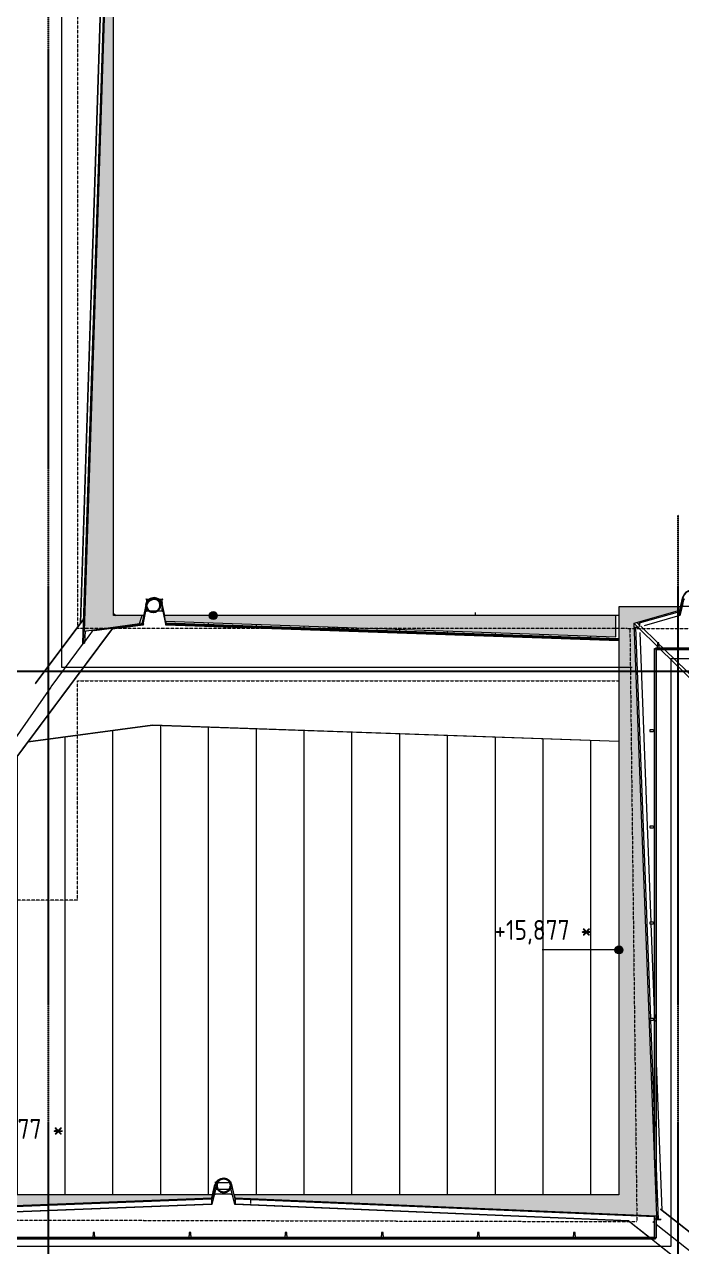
# Model space of a CAD drawing. Header units: millimetres. Extents: x -99936 to 523262, y -63190 to 327013.
# Drawn here: x 449164 to 457412, y 13024 to 28352 of the extents above; entities that cross this region are included whole.
import ezdxf

# ---------------------------------------------------------------- set-up
doc = ezdxf.new("R2010")
doc.units = ezdxf.units.MM
doc.linetypes.add('ADSK_Линия сетки', pattern=[25, 20, -2.5, 0, -2.5])
doc.linetypes.add('ADSK_Штриховая_ш3 п1_5', pattern=[4.5, 3, -1.5])
for name, color, linetype, lineweight in [('0_АР', 8, 'Continuous', 20), ('Антураж', 7, 'Continuous', 18), ('Ограждение', 251, 'Continuous', 18)]:
    doc.layers.add(name, color=color, linetype=linetype, lineweight=lineweight)
doc.layers.add('Обобщенные модели', color=5, linetype='Continuous', lineweight=18, true_color=0x0000ff)
doc.styles.add('GOST Common_1', font='GOST Common_0.ttf', dxfattribs={"width": 0.9, "height": 200})

# ---------------------------------------------------------------- blocks, each defined once
blk = doc.blocks.new('Водосток - Тип 1 _карниз больше 490мм_-5185615-План кровли АР копия 1')
at = {"layer": 'Обобщенные модели'}
for p, q in [((19, 285), (33, 285)), ((63, 285), (125, 285)), ((125, 285), (192, 285)), ((221, 285), (231, 285)), ((125, 135), (19, 135)), ((231, 135), (125, 135))]:
    blk.add_line(p, q, dxfattribs=at)
for points, knots in [([(31, 278), (30, 279), (29, 282), (25, 284), (21, 285), (19, 285)], [-0.143133, -0.143133, -0.143133, -0.143133, -0.1176471, -0.0588235, 0, 0, 0, 0]), ([(231, 285), (229, 285), (226, 284), (223, 283), (222, 282)], [-1, -1, -1, -1, -0.94117647, -0.90191459, -0.90191459, -0.90191459, -0.90191459]), ([(223, 205), (223, 205), (222, 202), (222, 199), (222, 197)], [-0.48122835, -0.48122835, -0.48122835, -0.48122835, -0.47058824, -0.44620916, -0.44620916, -0.44620916, -0.44620916])]:
    blk.add_open_spline(points, degree=3, knots=knots, dxfattribs=at)
for points in [[(19, 135), (21, 135), (25, 136), (28, 138), (29, 140)], [(221, 140), (222, 138), (225, 136), (229, 135), (231, 135)]]:
    blk.add_open_spline(points, degree=3, dxfattribs=at)
blk = doc.blocks.new('Ограждение - 20 доп поручень 300-1864261-План кровли АР копия 1')
at = {"layer": 'Ограждение'}
for p, q in [((-60, 10), (-40, 10)), ((-60, 10), (-60, -10)), ((0, 10), (-40, 10)), ((0, -10), (0, 10)), ((-40, -10), (-60, -10)), ((-40, -10), (0, -10))]:
    blk.add_line(p, q, dxfattribs=at)
blk = doc.blocks.new('Ограждение - 20 доп поручень 300-V30-План кровли АР копия 1')
at = {"layer": 'Ограждение'}
for p, q in [((-60, 10), (-40, 10)), ((-60, 10), (-60, -10)), ((-40, -10), (-60, -10)), ((-40, -10), (-38, -10))]:
    blk.add_line(p, q, dxfattribs=at)
blk = doc.blocks.new('Ограждение - Ограждение-2940136-План кровли АР копия 1')
for name, p, rotation in [('Ограждение - 20 доп поручень 300-1864261-План кровли АР копия 1', (38200, 20598), 89.99999999999946), ('Ограждение - 20 доп поручень 300-1864261-План кровли АР копия 1', (38095, 19497), 180), ('Ограждение - 20 доп поручень 300-1864261-План кровли АР копия 1', (38095, 18291), 180), ('Ограждение - 20 доп поручень 300-1864261-План кровли АР копия 1', (38095, 17085), 180), ('Ограждение - 20 доп поручень 300-1864261-План кровли АР копия 1', (38095, 15878), 180), ('Ограждение - 20 доп поручень 300-V30-План кровли АР копия 1', (38095, 14672), 180), ('Ограждение - 20 доп поручень 300-1864261-План кровли АР копия 1', (31117, 13206), 89.99999999999946), ('Ограждение - 20 доп поручень 300-1864261-План кровли АР копия 1', (32324, 13206), 89.99999999999946), ('Ограждение - 20 доп поручень 300-1864261-План кровли АР копия 1', (33530, 13206), 89.99999999999946), ('Ограждение - 20 доп поручень 300-1864261-План кровли АР копия 1', (34736, 13206), 89.99999999999946), ('Ограждение - 20 доп поручень 300-1864261-План кровли АР копия 1', (35943, 13206), 89.99999999999946), ('Ограждение - 20 доп поручень 300-1864261-План кровли АР копия 1', (37149, 13206), 89.99999999999946)]:
    blk.add_blockref(name, p, dxfattribs=dict(rotation=rotation))
blk = doc.blocks.new('Тип верхнего поручня - Верхний поручень_Внутренний_-2940138-План кровли АР копия 1')
at = {"layer": 'Ограждение'}
for p, q in [((38155, 20528), (38172, 20528)), ((38155, 14117), (38155, 20528)), ((38172, 20518), (38172, 20538)), ((38172, 20538), (45348, 20538)), ((45348, 20518), (38172, 20518)), ((38175, 20518), (38175, 13594)), ((38155, 13372), (38155, 13415)), ((38155, 13136), (38155, 13372)), ((38175, 13372), (38155, 13372)), ((38175, 13414), (38175, 13372)), ((38175, 13372), (38175, 13136)), ((10611, 13146), (38155, 13146)), ((38165, 13126), (10611, 13126)), ((38175, 13136), (38155, 13136)), ((38165, 13136), (38165, 13126))]:
    blk.add_line(p, q, dxfattribs=at)
blk = doc.blocks.new('Тип верхнего поручня - Верхний поручень_Внутренний_-V31-План кровли АР копия 1')
at = {"layer": 'Ограждение'}
for p, q in [((38155, 20528), (38172, 20528)), ((38155, 14117), (38155, 20528)), ((38172, 20538), (38172, 20518)), ((38172, 20538), (45348, 20538)), ((38172, 20518), (45348, 20518)), ((38175, 13594), (38175, 20518)), ((38155, 13372), (38155, 13415)), ((38155, 13136), (38155, 13372)), ((38175, 13372), (38175, 13414)), ((38175, 13136), (38175, 13372)), ((10611, 13146), (38155, 13146)), ((10611, 13126), (38165, 13126)), ((38155, 13136), (38175, 13136)), ((38165, 13136), (38165, 13126))]:
    blk.add_line(p, q, dxfattribs=at)
blk = doc.blocks.new('Ограждение - Ограждение-2965931-План кровли АР копия 1')
at = {"layer": 'Ограждение'}
for p, q in [((37931, 20857), (37966, 20822)), ((37943, 20797), (37898, 20841)), ((38190, 20556), (37960, 20781)), ((37980, 20809), (38196, 20598)), ((38210, 20584), (38257, 20538)), ((45669, 13266), (38229, 20518)), ((38278, 20518), (45693, 13290)), ((45753, 13352), (45693, 13290)), ((45669, 13266), (45617, 13212)), ((45681, 13278), (45669, 13266)), ((45693, 13290), (45681, 13278))]:
    blk.add_line(p, q, dxfattribs=at)
blk = doc.blocks.new('Ограждение - Ограждение-2968730-План кровли АР копия 1')
at = {"layer": 'Ограждение'}
for p, q in [((38230, 13497), (45518, 7742)), ((45518, 7741), (38230, 13496)), ((37824, 13355), (38088, 13146)), ((37825, 13355), (38091, 13146)), ((38133, 13342), (38155, 13324)), ((38175, 13308), (45193, 7767)), ((38114, 13126), (44900, 7767)), ((38116, 13126), (44902, 7767)), ((45518, 7741), (45459, 7666)), ((45518, 7742), (45518, 7741)), ((45151, 7570), (45294, 7457)), ((45152, 7567), (45293, 7456)), ((45381, 7568), (45294, 7457)), ((45294, 7457), (45293, 7456))]:
    blk.add_line(p, q, dxfattribs=at)
blk = doc.blocks.new('Ограждение - Ограждение-2969153-План кровли АР копия 1')
at = {"layer": 'Ограждение'}
for p, q in [((30990, 20901), (30382, 20085)), ((30390, 20098), (30990, 20903)), ((31365, 20966), (31398, 20941)), ((29183, 17874), (31351, 20781)), ((29184, 17873), (31353, 20781)), ((31002, 20614), (31112, 20762)), ((30582, 20050), (30988, 20596)), ((29789, 18987), (30060, 19351)), ((29087, 17947), (29183, 17873)), ((29183, 17874), (29088, 17947)), ((24776, 13678), (28705, 17892)), ((28707, 17892), (24778, 13678)), ((25252, 13922), (28955, 17892)), ((25272, 13678), (29183, 17873)), ((25273, 13678), (29184, 17872)), ((29172, 17882), (29184, 17873)), ((29184, 17873), (29183, 17874)), ((29183, 17873), (29184, 17872))]:
    blk.add_line(p, q, dxfattribs=at)
blk = doc.blocks.new('Водосток - Тип 1 _карниз больше 490мм_-5192914-План кровли АР копия 1')
at = {"layer": 'Обобщенные модели'}
for p, q in [((19, 335), (63, 335)), ((185, 335), (231, 335)), ((125, 185), (19, 185)), ((231, 185), (125, 185))]:
    blk.add_line(p, q, dxfattribs=at)
for points, knots in [([(29, 290), (29, 290), (30, 292), (30, 294), (30, 297), (31, 300), (31, 303), (31, 306), (32, 309), (32, 311), (32, 314), (32, 316), (32, 318), (32, 321), (32, 323), (32, 325), (31, 328), (29, 331), (25, 334), (21, 335), (19, 335)], [-0.3700855, -0.3700855, -0.3700855, -0.3700855, -0.3676471, -0.3529412, -0.3382353, -0.3235294, -0.3088235, -0.2941176, -0.2794118, -0.2647059, -0.25, -0.2352941, -0.2205882, -0.2058824, -0.1911765, -0.1764706, -0.1470588, -0.1176471, -0.0588235, 0, 0, 0, 0]), ([(231, 335), (229, 335), (225, 334), (221, 331), (219, 328), (218, 325), (218, 323), (218, 321), (218, 318), (218, 316), (218, 314), (218, 311), (218, 309), (219, 306), (219, 303), (219, 300), (220, 297), (220, 294), (221, 291), (221, 288), (221, 285), (221, 284), (221, 283)], [-1, -1, -1, -1, -0.9411765, -0.8823529, -0.8529412, -0.8235294, -0.8088235, -0.7941176, -0.7794118, -0.7647059, -0.75, -0.7352941, -0.7205882, -0.7058824, -0.6911765, -0.6764706, -0.6617647, -0.6470588, -0.6323529, -0.6176471, -0.6029412, -0.5988071, -0.5988071, -0.5988071, -0.5988071]), ([(19, 185), (21, 185), (25, 186), (29, 189), (31, 192), (32, 195), (32, 197), (32, 199), (32, 202), (32, 204), (32, 206), (32, 209), (32, 211), (31, 214), (31, 217), (31, 220), (30, 223), (30, 226), (29, 229), (29, 232), (29, 236), (28, 240), (28, 244), (28, 247), (28, 248)], [-1, -1, -1, -1, -0.9411765, -0.8823529, -0.8529412, -0.8235294, -0.8088235, -0.7941176, -0.7794118, -0.7647059, -0.75, -0.7352941, -0.7205882, -0.7058824, -0.6911765, -0.6764706, -0.6617647, -0.6470588, -0.6323529, -0.6176471, -0.6029412, -0.5882353, -0.5588235, -0.5503925, -0.5503925, -0.5503925, -0.5503925]), ([(222, 239), (222, 238), (221, 236), (221, 232), (221, 229), (220, 226), (220, 223), (219, 220), (219, 217), (219, 214), (218, 211), (218, 209), (218, 206), (218, 204), (218, 202), (218, 199), (218, 197), (218, 195), (219, 192), (221, 189), (225, 186), (229, 185), (231, 185)], [-0.4110036, -0.4110036, -0.4110036, -0.4110036, -0.3970588, -0.3823529, -0.3676471, -0.3529412, -0.3382353, -0.3235294, -0.3088235, -0.2941176, -0.2794118, -0.2647059, -0.25, -0.2352941, -0.2205882, -0.2058824, -0.1911765, -0.1764706, -0.1470588, -0.1176471, -0.0588235, 0, 0, 0, 0])]:
    blk.add_open_spline(points, degree=3, knots=knots, dxfattribs=at)
blk = doc.blocks.new('Антураж 4 - Антураж 4-5053377-План кровли АР копия 1')
at = {"layer": 'Антураж'}
for p, q in [((32642, 13807), (32598, 13621)), ((32606, 13678), (32637, 13808)), ((32842, 13807), (32887, 13621)), ((32878, 13678), (32847, 13808)), ((32642, 13745), (32597, 13556)), ((32842, 13745), (32642, 13745)), ((32887, 13556), (32842, 13745)), ((32597, 13556), (24355, 13238)), ((32592, 13622), (24360, 13305)), ((32592, 13559), (24360, 13241)), ((32591, 13638), (32592, 13622)), ((32592, 13622), (32592, 13559)), ((32593, 13622), (32597, 13638)), ((32593, 13622), (32593, 13558)), ((32598, 13621), (32593, 13622)), ((32593, 13558), (32597, 13557)), ((32598, 13559), (32598, 13621)), ((32887, 13621), (32891, 13622)), ((32887, 13621), (32887, 13559)), ((32891, 13558), (32887, 13557)), ((37834, 13347), (32887, 13556)), ((32891, 13622), (32888, 13638)), ((32891, 13558), (32891, 13622)), ((32893, 13622), (32894, 13637)), ((38155, 13400), (32893, 13622)), ((32893, 13558), (32893, 13622)), ((37830, 13350), (32893, 13558)), ((33085, 13629), (33085, 13570))]:
    blk.add_line(p, q, dxfattribs=at)
for centre, major_axis, start_param, end_param in [((32742, 13787), (107, 0), 0.212798, 2.928795), ((32742, 13787), (102, 0), 0.212798, 2.928795), ((32742, 13724), (102, 0), 2.496157, 2.903999), ((32742, 13724), (102, 0), 0.237594, 0.64541)]:
    blk.add_ellipse(centre, major_axis=major_axis, ratio=0.905569, start_param=start_param, end_param=end_param, dxfattribs=at)
blk = doc.blocks.new('Водосток 2 - Водосток 2-5195513-План кровли АР копия 1')
at = {"layer": 'Антураж'}
for p, q in [((30949, 20848), (31245, 29939)), ((30949, 20848), (31245, 29935)), ((30953, 20854), (31250, 29939)), ((30980, 20596), (31285, 29939)), ((30985, 20596), (31290, 29939)), ((31727, 20858), (31778, 21095)), ((31783, 21094), (31732, 20857)), ((31766, 20996), (31783, 21074)), ((31783, 21074), (31783, 21094)), ((31968, 21074), (31968, 21094)), ((31968, 21094), (32001, 20941)), ((31985, 20996), (31968, 21074)), ((32006, 20941), (31973, 21095)), ((31690, 20845), (31735, 20851)), ((31727, 20858), (31727, 20850)), ((31732, 20857), (31727, 20858)), ((31732, 20851), (31732, 20857)), ((31766, 20996), (31735, 20851)), ((31735, 20851), (31738, 20835)), ((31985, 20996), (31766, 20996)), ((32021, 20832), (31985, 20996)), ((32016, 20871), (32019, 20857)), ((32019, 20857), (32024, 20858)), ((32019, 20857), (32019, 20837)), ((32021, 20833), (32021, 20850)), ((32021, 20850), (37707, 20653)), ((32024, 20858), (32022, 20871)), ((32024, 20850), (32024, 20858)), ((31006, 20747), (31001, 20595)), ((31122, 20763), (31122, 20753)), ((31123, 20749), (31123, 20763)), ((31123, 20763), (31124, 20757)), ((31124, 20753), (31123, 20763)), ((31124, 20756), (31123, 20758)), ((31123, 20757), (31124, 20751)), ((31738, 20835), (31124, 20753)), ((31738, 20833), (31124, 20751)), ((31124, 20757), (31124, 20756)), ((31124, 20751), (31124, 20753)), ((31737, 20822), (31345, 20770)), ((31728, 20821), (31345, 20770)), ((31736, 20827), (31349, 20776)), ((31729, 20827), (31728, 20821)), ((31736, 20832), (31736, 20827)), ((31736, 20827), (31737, 20822)), ((31738, 20835), (31738, 20833)), ((32021, 20837), (32020, 20837)), ((32021, 20831), (32021, 20833)), ((37707, 20637), (32021, 20833)), ((32021, 20830), (32021, 20831)), ((32021, 20826), (32021, 20831)), ((37707, 20635), (32021, 20831)), ((32021, 20821), (32021, 20826)), ((37707, 20630), (32021, 20826)), ((37707, 20625), (32021, 20821)), ((32023, 20821), (32022, 20826)), ((37707, 20625), (32023, 20821)), ((30995, 20596), (30972, 20596)), ((30977, 20595), (31001, 20595)), ((30985, 20596), (30980, 20596)), ((30980, 20596), (30986, 20596)), ((31001, 20595), (30985, 20596)), ((30986, 20596), (30988, 20596)), ((30988, 20596), (30986, 20596)), ((30986, 20596), (30988, 20596)), ((30988, 20596), (30995, 20596)), ((30100, 19356), (30579, 20045)), ((30292, 19359), (31852, 19567)), ((31852, 19567), (30292, 19358)), ((31852, 19567), (37707, 19365)), ((37707, 19364), (31852, 19567)), ((31852, 19567), (31852, 19567))]:
    blk.add_line(p, q, dxfattribs=at)
for centre, major_axis, start_param, end_param in [((31876, 21066), (102, 0), 0.297441, 2.844152), ((31876, 21066), (97, 0), 0.299649, 2.841944), ((31876, 21046), (97, 0), 1.636517, 2.841944), ((31876, 21046), (97, 0), 0.299649, 1.505086)]:
    blk.add_ellipse(centre, major_axis=major_axis, ratio=0.991445, start_param=start_param, end_param=end_param, dxfattribs=at)
blk = doc.blocks.new('Антураж 17 - Антураж 17-5694078-План кровли АР копия 1')
at = {"layer": 'Антураж'}
for p, q in [((38515, 21176), (38473, 20993)), ((38481, 21051), (38510, 21177)), ((38715, 21176), (38757, 20993)), ((38749, 21051), (38720, 21177)), ((38468, 20994), (38471, 21009)), ((38468, 21008), (38473, 20993)), ((38499, 21055), (38473, 20942)), ((38515, 21123), (38499, 21055)), ((38731, 21055), (38499, 21055)), ((38731, 21055), (38715, 21123)), ((38757, 20942), (38731, 21055)), ((38757, 20993), (38758, 21009)), ((38762, 20994), (38759, 21009)), ((37967, 20850), (37962, 20866)), ((37962, 20866), (37962, 20860)), ((37962, 20860), (37965, 20854)), ((37964, 20859), (37966, 20853)), ((37964, 20858), (37964, 20859)), ((37965, 20856), (37964, 20858)), ((37965, 20854), (37965, 20856)), ((37966, 20853), (37966, 20809)), ((37967, 20850), (38473, 20993)), ((37967, 20804), (37967, 20850)), ((38473, 20942), (38025, 20815)), ((38473, 20993), (38468, 20994)), ((38473, 20993), (38473, 20942)), ((38473, 20942), (38473, 20993)), ((38757, 20993), (38762, 20994)), ((38757, 20993), (38757, 20942)), ((38757, 20993), (45366, 20565)), ((38757, 20942), (38757, 20993)), ((44221, 20588), (38757, 20942)), ((44991, 20538), (44241, 20587)), ((45350, 20582), (45338, 20583)), ((45367, 20581), (45354, 20582)), ((45367, 20581), (45366, 20565)), ((45366, 20565), (45366, 20555)), ((45366, 20548), (45366, 20538)), ((45367, 20576), (45367, 20581)), ((45367, 20569), (45367, 20576)), ((45367, 20568), (45367, 20575)), ((45367, 20575), (45367, 20573)), ((45367, 20573), (45367, 20571)), ((45367, 20571), (45367, 20569)), ((45367, 20560), (45367, 20568)), ((45367, 20538), (45367, 20548)), ((39202, 19667), (39200, 19723)), ((39200, 19723), (46046, 19280)), ((46048, 19278), (39222, 19720))]:
    blk.add_line(p, q, dxfattribs=at)
for centre, major_axis, start_param, end_param in [((38615, 21156), (107, 0), 0.212798, 2.928795), ((38615, 21156), (102, 0), 0.212798, 2.928795), ((38615, 21103), (102, 0), 2.605885, 2.928795), ((38615, 21103), (102, 0), 0.212798, 0.535683)]:
    blk.add_ellipse(centre, major_axis=major_axis, ratio=0.93495, start_param=start_param, end_param=end_param, dxfattribs=at)
blk = doc.blocks.new('Антураж 18 - Антураж 18-5694502-План кровли АР копия 1')
at = {"layer": 'Антураж'}
for p, q in [((37899, 20796), (37915, 20797)), ((37915, 20797), (37960, 20797)), ((37915, 20797), (38103, 15888)), ((37968, 20731), (38107, 17095)), ((39475, 12515), (39206, 19524)), ((39211, 19457), (39476, 12513)), ((38108, 17075), (38153, 15888)), ((38104, 15868), (38149, 14682)), ((38154, 15868), (38155, 15850)), ((38175, 15327), (38245, 13485)), ((38150, 14662), (38155, 14534)), ((38175, 14011), (38199, 13369)), ((38182, 13414), (38183, 13369)), ((38199, 13369), (38183, 13369)), ((38183, 13369), (38189, 13369)), ((38189, 13369), (38195, 13369)), ((38192, 13369), (38190, 13369)), ((38190, 13369), (38196, 13369)), ((38194, 13369), (38192, 13369)), ((38195, 13369), (38194, 13369)), ((38196, 13369), (38234, 13369)), ((38239, 13369), (38199, 13369))]:
    blk.add_line(p, q, dxfattribs=at)

msp = doc.modelspace()

# ---------------------------------------------------------------- hatches: boundary and pattern name
at = {"layer": '0_АР'}
h = msp.add_hatch(color=256, dxfattribs=at)
h.paths.add_polyline_path([(460156.048, -526.128), (468569.459, -526.128), (468569.459, 470.859), (468481.418, 469.805), (468421.752, -474.784), (464071.312, -327.231), (460060.687, -462.432), (459998.422, -81.349), (459998.422, -526.128), (460149.25, -526.128)])
h.paths.add_polyline_path([(426848.189, -393.115), (426996.717, -393.115), (426995.842, -30.517), (426892.038, -280.991), (422574.472, -150.963), (418243.998, -302.79), (418181.719, 255.107), (418181.719, -393.115), (426834.404, -393.115)])
h.paths.add_polyline_path([(459998.422, 173.655), (460016.496, 178.563), (460106.837, 1715.554), (454775.129, 1522.727), (454768.656, 1484.019), (459998.422, 1484.019), (459998.422, 177.833)])
h.paths.add_polyline_path([(426996.717, 307.99), (426996.717, 1484.019), (431808.509, 1484.019), (431801.174, 1522.758), (426923.778, 1697.711), (426980.914, 312.038)])
h.paths.add_polyline_path([(418181.719, 498.461), (418449.786, 8044.464), (412395.486, 7833.234), (412388.989, 7794.377), (418181.719, 7794.377), (418181.719, 521.171)])
h.paths.add_polyline_path([(468569.459, 793.267), (468569.459, 7855.209), (474810.503, 7855.209), (474810.503, 8466.545), (474799.648, 8463.302), (474605.606, 7995.593), (468269.121, 8216.835), (468537.29, 799.29), (468551.342, 798.371), (468568.644, 793.496)])
h.paths.add_polyline_path([(444717.771, 1484.019), (454490.356, 1484.019), (454484.993, 1516.09), (447978.583, 1752.243), (447978.583, 1629.215), (438298.583, 1629.215), (438298.583, 1739.906), (432093.277, 1522.693), (432086.81, 1484.019), (444709.903, 1484.019)])
h.paths.add_polyline_path([(411793.26, 7794.377), (412110.688, 7794.377), (412105.58, 7824.926), (411796.08, 7895.033), (411970.992, 14167.216), (411736.117, 20164.305), (411690.795, 20175.916), (411690.795, 7794.377)])
h.paths.add_polyline_path([(474810.503, 8769.439), (474810.503, 16800.541), (474780.018, 16792.485), (474631.533, 12780.54), (474779.774, 8777.421), (474783.205, 8776.529)])
h.paths.add_polyline_path([(443273.93, 13315.94), (451515.613, 13634.753), (451524.958, 13673.918), (435026.374, 13673.918), (435036.378, 13633.972), (443273.9, 13315.942)])
h.paths.add_polyline_path([(429583.47, 13405.175), (434743.535, 13605.559), (434759.846, 13673.918), (430023.583, 13673.918), (430023.583, 21008.312), (429427.122, 21007.798), (429447.713, 20921.19), (429842.141, 20793.786), (429585.958, 13476.255)])
h.paths.add_polyline_path([(457100.321, 13409.872), (456816.083, 20843), (457389.976, 21005.252), (457399.649, 21047.105), (456625.269, 21047.105), (456625.269, 13673.918), (451796.602, 13673.918), (451806.282, 13633.349), (457093.451, 13410.162)])
h.paths.add_polyline_path([(474810.503, 17103.436), (474810.503, 32792.083), (474779.895, 32784.001), (474490.926, 24945.222), (474779.777, 17111.416), (474783.205, 17110.526)])
h.paths.add_polyline_path([(411690.795, 20470.394), (411735.74, 20481.908), (411958.454, 26169.966), (411735.987, 31850.241), (411690.795, 31861.818), (411690.795, 20474.46)])
h.paths.add_polyline_path([(464256.639, 20578.857), (463978.908, 27851.092), (463950.437, 27858.488), (463950.437, 21047.105), (457667.517, 21047.105), (457677.332, 21004.632), (464062.166, 20591.443)])
h.paths.add_polyline_path([(422311.501, 20701.207), (429147.245, 20951.717), (429160.161, 21008.312), (422655.84, 21008.312), (422655.84, 28188.447), (422612.394, 28177.317), (422318.663, 20879.162)])
h.paths.add_polyline_path([(463950.437, 28147.689), (463979.112, 28155.137), (464268.312, 35727.695), (464206.707, 37340.787), (463950.437, 37340.787), (463950.437, 28154.433)])
h.paths.add_polyline_path([(422655.84, 28465.231), (422655.84, 42943.283), (422621.022, 42934.364), (422337.867, 35703.511), (422621.004, 28474.156), (422655.355, 28465.356)])
h.paths.add_polyline_path([(411690.795, 32156.296), (411726.381, 32165.412), (411915.149, 37559.495), (411726.553, 42947.712), (411690.795, 42956.872), (411690.795, 32160.362)])
h.paths.add_polyline_path([(474810.503, 33094.978), (474810.503, 43242.685), (474778.616, 43234.402), (474593.967, 38155.311), (474779.777, 33102.958), (474783.205, 33102.068)])
h.paths.add_polyline_path([(464178.064, 38090.787), (463985.863, 43123.483), (463950.437, 43132.685), (463950.437, 38090.787), (464171.279, 38090.787)])
h.paths.add_polyline_path([(422655.84, 43220.068), (422655.84, 43712.396), (411690.795, 43712.396), (411690.795, 43251.35), (411726.898, 43260.599), (411851.013, 43604.774), (417072.423, 43417.467), (422496.578, 43611.919), (422620.729, 43229.062), (422655.504, 43220.154)])
h.paths.add_polyline_path([(463950.437, 43421.886), (464022.861, 43440.697), (464125.568, 43776.855), (469381.545, 43594.919), (474632.611, 43776.746), (474754.158, 43546.521), (474810.503, 43531.886), (474810.503, 43894.592), (463950.437, 43894.592), (463950.437, 43435.823)])
h = msp.add_hatch(color=256, dxfattribs=at)
h.paths.add_polyline_path([(456588.583, 20670.956), (456588.583, 20937.105), (450916.801, 20937.105), (450931.972, 20866.799), (456408.561, 20677.188)])
h.paths.add_polyline_path([(449913.369, 20740.956), (450608.008, 20839.364), (450643.583, 20937.105), (450283.583, 20937.105), (450283.583, 30294.326), (450224.798, 30280.874), (449914.396, 20772.415)])
h.paths.add_polyline_path([(450283.583, 30558.429), (450283.419, 42935.879), (450254.212, 42906.672), (450023.517, 36730.979), (450224.502, 30574.259), (450280.604, 30559.227)])
h.paths.add_polyline_path([(450283.477, 43188.977), (450283.583, 43188.977), (450283.583, 43654.592), (450123.583, 43654.592), (450240.213, 43188.977), (450265.319, 43188.977)])
h = msp.add_hatch(dxfattribs=at)
h.set_pattern_fill('FP_26', color=256, style=0, pattern_type=2)
h.set_pattern_definition([(270, (418918.6, 2737.3), (600, 4e-14), [])])
h.paths.add_polyline_path([(464725.22, 13151.086), (464726.286, 13151.113), (464726.286, 13276.143), (469154.36, 13276.143), (464966.331, 19273.554), (458140.207, 19715.301), (464671.802, 13348.151), (464599.33, 13273.807), (464720.006, 13156.169)])
h.paths.add_polyline_path([(469300.115, 13168.078), (469300.305, 13168.399), (469321.315, 13229.791), (469318.184, 13227.605), (469299.946, 13168.078)])
h.paths.add_polyline_path([(469369.139, 13254.873), (469380.47, 13271.099), (469364.127, 13259.687), (469368.689, 13255.304)])
h.paths.add_polyline_path([(457388.36, 20998.258), (457389.976, 21005.252), (457386.456, 21004.144), (457387.87, 20999.773)])
h = msp.add_hatch(dxfattribs=at)
h.set_pattern_fill('FP_3', color=256, style=0, pattern_type=2)
h.set_pattern_definition([(270, (419074.64, -17203.53), (600, 4e-14), [])])
h.paths.add_polyline_path([(456408.561, 13673.918), (456625.269, 13673.918), (456625.269, 19359.825), (450770.609, 19562.525), (449210.408, 19354.046), (448927.486, 18974.665), (449028.218, 18974.665), (449007.398, 18914.665), (448882.741, 18914.665), (448101.766, 17868.98), (448102.914, 17867.805), (444192.051, 13673.918), (451524.958, 13673.918), (451555.893, 13803.569), (451563.99, 13821.792), (451562.939, 13824.376), (451558.518, 13827.828), (451558.518, 13828.918), (451567.156, 13828.918), (451569.426, 13834.028), (451596.529, 13860.255), (451626.71, 13874.932), (451660.78, 13880.22), (451697.154, 13874.35), (451728.171, 13858.667), (451753.189, 13831.652), (451754.445, 13828.918), (451758.865, 13827.826), (451755.915, 13825.517), (451765.895, 13802.612), (451796.602, 13673.918), (456243.991, 13673.918)])
h.paths.add_polyline_path([(430304.651, 13673.918), (434759.846, 13673.918), (434790.781, 13803.569), (434798.878, 13821.792), (434797.827, 13824.376), (434793.406, 13827.828), (434793.406, 13828.918), (434802.044, 13828.918), (434804.315, 13834.028), (434831.417, 13860.255), (434861.598, 13874.932), (434895.668, 13880.22), (434932.042, 13874.35), (434963.059, 13858.667), (434988.077, 13831.652), (434989.333, 13828.918), (434993.753, 13827.826), (434990.803, 13825.517), (435000.783, 13802.612), (435031.49, 13673.918), (442097.02, 13673.918), (438286.974, 17761.193), (438288.704, 17762.506), (438286.974, 17761.504), (438206.532, 17887.359), (437808.404, 17887.359), (437336.797, 19248.114), (437257.775, 19371.749), (435832.855, 19562.151), (430023.583, 19361.022), (430023.583, 13673.918), (430139.789, 13673.918)])
h.paths.add_polyline_path([(451759.837, 13741.103), (451756.15, 13746.845), (451756.15, 13741.103)])
h.paths.add_polyline_path([(434994.725, 13741.103), (434991.038, 13746.845), (434991.038, 13741.103)])
h.paths.add_polyline_path([(430023.583, 20647.307), (431509.459, 20673.022), (434751.965, 20785.284), (434762.224, 20832.827), (434751.965, 20834.662), (430023.583, 20670.956)])
h.paths.add_polyline_path([(456625.269, 20649.227), (456625.269, 20937.105), (456588.583, 20937.105), (456588.583, 20670.956), (450940.105, 20866.517), (450942.932, 20852.377), (450942.932, 20845.961), (456588.583, 20650.497)])
h.paths.add_polyline_path([(436004.158, 20839.364), (435968.583, 20937.105), (435695.364, 20937.105), (435683.518, 20882.208), (435968.583, 20844.117)])
h.paths.add_polyline_path([(450608.596, 20840.979), (450645.426, 20847.028), (450645.426, 20853.414), (450663.484, 20937.105), (450643.583, 20937.105), (450608.772, 20841.463)])
h = msp.add_hatch(color=256, dxfattribs=at)
edge = h.paths.add_edge_path()
edge.add_arc((451533.8, 20937.105), 50, 0, 360)
h = msp.add_hatch(color=256, dxfattribs=at)
edge = h.paths.add_edge_path()
edge.add_arc((456625.269, 16743.377), 50, 0, 360)
h = msp.add_hatch(dxfattribs=at)
h.set_pattern_fill('FP_22', color=256, style=0, pattern_type=2)
h.set_pattern_definition([(270, (418918.6, 2563.4), (600, 4e-14), [])])
h.paths.add_polyline_path([(422900.507, 7649.75), (423337.22, 8078.289), (422885.515, 7700.269), (422885.515, 7661.029), (422894.79, 7654.051)])
h.paths.add_polyline_path([(463635.905, 7762.391), (463818.609, 7762.391), (458338.13, 12090.193), (454353.542, 12258.394), (454353.542, 8880.787), (452357.634, 8881.348), (452357.634, 12342.646), (451263.336, 12388.84), (450926.641, 12375.854), (450926.641, 12190.986), (452193.931, 12190.986), (452193.931, 11798.155), (450926.641, 11798.155), (450926.641, 11557.087), (452193.931, 11557.087), (452193.931, 11164.257), (450926.641, 11164.257), (450926.641, 10903.54), (452193.931, 10903.54), (452193.931, 10510.71), (450926.641, 10510.71), (450926.641, 10269.642), (452193.931, 10269.642), (452193.931, 9876.812), (450926.641, 9876.812), (450926.641, 9635.744), (452193.931, 9635.744), (452193.931, 9242.913), (450926.641, 9242.913), (450926.641, 9001.846), (452193.931, 9001.846), (452193.931, 8609.015), (450793.931, 8609.015), (450793.931, 8888.787), (435938.557, 8889.469), (435938.557, 12363.908), (435318.722, 12387.839), (433432.315, 12317.525), (433432.315, 12305.152), (433468.583, 12305.152), (433468.583, 9185.152), (433432.315, 9185.152), (433432.315, 8880.787), (431632.315, 8881.348), (431632.315, 9185.152), (431582.626, 9185.152), (431582.626, 12248.579), (428465.176, 12131.762), (423244.102, 7762.391), (433359.441, 7762.391), (433359.441, 8348.724), (434759.441, 8348.724), (434759.441, 7762.391), (438533.148, 7762.391), (438533.148, 8371.229), (440033.87, 8370.787), (440033.87, 7762.391), (446527.868, 7762.391), (446527.868, 8368.94), (442332.934, 8368.94), (442332.934, 8374.267), (440932.934, 8374.267), (440932.934, 8767.098), (442332.934, 8767.098), (442332.934, 8761.77), (450732.934, 8761.77), (450732.934, 8368.94), (448033.148, 8368.94), (448033.148, 7762.391), (448579.503, 7762.391), (448579.503, 8328.724), (450159.099, 8328.724), (450159.099, 7762.391), (458788.667, 7762.391), (458788.667, 8328.724), (460148.307, 8328.724), (460148.307, 7762.391), (463317.22, 7762.391)])
h.paths.add_polyline_path([(440028.317, 8374.267), (438112.934, 8374.267), (438112.934, 8767.098), (440912.934, 8767.098), (440912.934, 8374.267), (440044.604, 8374.267)])
h.paths.add_polyline_path([(437978.834, 8374.267), (436709.043, 8374.267), (436709.043, 8767.098), (438109.043, 8767.098), (438109.043, 8374.267), (438008.743, 8374.267)])
h.paths.add_polyline_path([(436533.366, 8374.267), (435289.043, 8374.267), (435289.043, 8767.098), (436689.043, 8767.098), (436689.043, 8374.267), (436588.743, 8374.267)])
h.paths.add_polyline_path([(435087.897, 9034.247), (434137.5, 9034.247), (434137.5, 9427.077), (435537.5, 9427.077), (435537.5, 9034.247), (435437.2, 9034.247)])
h.paths.add_polyline_path([(434137.5, 9595.699), (434137.5, 9988.53), (435537.5, 9988.53), (435537.5, 9595.699), (434237.2, 9595.699)])
h.paths.add_polyline_path([(434726.53, 10143.025), (434137.5, 10143.025), (434137.5, 10535.855), (435537.5, 10535.855), (435537.5, 10143.025), (435087.897, 10143.025)])
h.paths.add_polyline_path([(434726.53, 10776.923), (434137.5, 10776.923), (434137.5, 11169.753), (435537.5, 11169.753), (435537.5, 10776.923), (435087.897, 10776.923)])
h.paths.add_polyline_path([(435383.443, 11350.584), (434083.743, 11350.584), (434083.743, 11743.414), (435483.743, 11743.414), (435483.743, 11350.584), (435449.264, 11350.584)])
h.paths.add_polyline_path([(434183.443, 11878.747), (434083.743, 11878.747), (434083.743, 12271.577), (435483.743, 12271.577), (435483.743, 11878.747), (434251.043, 11878.747)])
h.paths.add_polyline_path([(443273.928, 13233.946), (451515.613, 13551.805), (451515.613, 13553.262), (451511.541, 13554.059), (451511.541, 13617.689), (451515.383, 13633.791), (451509.369, 13633.559), (451510.093, 13617.689), (451509.582, 13554.529), (443273.9, 13236.903), (435046.355, 13554.548), (435046.355, 13633.587), (435041.119, 13633.559), (435044.906, 13617.689), (435044.906, 13554.059), (435040.525, 13553.102), (435040.834, 13551.805), (443273.9, 13233.947)])
h.paths.add_polyline_path([(443278.186, 13315.776), (443278.171, 13316.104), (443278.171, 13315.777)])
h.paths.add_polyline_path([(456752.14, 13342.611), (456748.237, 13345.693), (451811.578, 13554.084), (451811.578, 13633.125), (451806.343, 13633.092), (451810.018, 13617.689), (451810.018, 13554.059), (451805.637, 13553.102), (451806.282, 13551.39), (456709.639, 13344.405)])
h.paths.add_polyline_path([(430286.799, 13353.446), (434742.802, 13519.539), (434744.467, 13526.528), (430385.856, 13357.292)])
h.paths.add_polyline_path([(434744.981, 13528.669), (434750.833, 13553.197), (434746.43, 13554.059), (434746.43, 13617.689), (434744.332, 13603.892), (434744.981, 13590.178), (434744.981, 13551.805)])

# ---------------------------------------------------------------- linework, layer by layer
at = {"linetype": 'ADSK_Линия сетки'}
for p, q in [((449468.148, -3728.718), (449468.148, 44218.786)), ((457368.148, -3728.718), (457368.148, 22201.492)), ((405120.6, 20240.787), (474923.436, 20240.787))]:
    msp.add_line(p, q, dxfattribs=at)
at = {"layer": '0_АР'}
for p, q in [((449633.583, 20287.105), (449633.583, 43654.592)), ((450224.798, 30280.874), (449913.369, 20740.956)), ((450283.583, 20937.105), (450283.583, 30294.326)), ((457399.649, 21047.105), (456625.269, 21047.105)), ((456625.269, 21047.105), (456625.269, 13673.918)), ((456816.083, 20843), (457389.976, 21005.252)), ((457389.976, 21005.252), (457399.649, 21047.105)), ((450643.583, 20937.105), (450283.583, 20937.105)), ((450608.008, 20839.364), (450643.583, 20937.105)), ((450663.484, 20937.105), (450643.583, 20937.105)), ((456588.583, 20937.105), (450916.801, 20937.105)), ((450916.801, 20937.105), (450931.972, 20866.799)), ((450931.972, 20866.799), (456588.583, 20670.956)), ((454822.954, 20975.636), (454822.954, 20937.105)), ((456625.269, 20937.105), (456588.583, 20937.105)), ((456588.583, 20670.956), (456588.583, 20937.105)), ((449913.369, 20740.956), (450608.008, 20839.364)), ((457100.321, 13409.872), (456816.083, 20843)), ((457275.269, 20397.105), (457275.269, 13023.918)), ((464600.437, 20397.105), (457275.269, 20397.105)), ((456793.626, 20287.105), (449633.583, 20287.105)), ((451524.958, 13673.918), (435026.374, 13673.918)), ((451515.383, 13633.791), (451524.958, 13673.918)), ((451796.602, 13673.918), (451806.282, 13633.349)), ((456625.269, 13673.918), (451796.602, 13673.918)), ((443273.93, 13315.94), (451515.383, 13633.791)), ((451806.282, 13633.349), (457100.321, 13409.872)), ((457275.269, 13023.918), (430023.583, 13023.918))]:
    msp.add_line(p, q, dxfattribs=at)
at = {"layer": '0_АР', "linetype": 'ADSK_Штриховая_ш3 п1_5'}
for p, q in [((449830.979, 43418.648), (449830.979, 20778.312)), ((449830.979, 20778.312), (456730.979, 20778.312)), ((456723.277, 20777.105), (464170.437, 20777.105)), ((456763.28, 20777.105), (456850.939, 13336.272)), ((449830.979, 20118.353), (456630.979, 20118.353)), ((449830.979, 17370.238), (449830.979, 20118.353)), ((449830.979, 17370.238), (436710.979, 17370.238)), ((429773.583, 13407.661), (456850.939, 13336.272))]:
    msp.add_line(p, q, dxfattribs=at)
at = {"layer": '0_АР', "lineweight": 20}
msp.add_line((456625.269, 16743.377), (455662.521, 16743.377), dxfattribs=at)
at = {"layer": '0_АР', "lineweight": 30}
for centre in [(450781.085, 21067.105), (451665.269, 13789.095)]:
    msp.add_circle(centre, 88, dxfattribs=at)
at = {"layer": '0_АР'}
for centre in [(451533.8, 20937.105), (456625.269, 16743.377)]:
    msp.add_circle(centre, 50, dxfattribs=at)

# ---------------------------------------------------------------- block references
for name, p in [('Водосток 2 - Водосток 2-5195513-План кровли АР копия 1', (418918.583, -4.213)), ('Ограждение - Ограждение-2940136-План кровли АР копия 1', (418918.583, -4.213)), ('Тип верхнего поручня - Верхний поручень_Внутренний_-2940138-План кровли АР копия 1', (418918.583, -4.213)), ('Тип верхнего поручня - Верхний поручень_Внутренний_-V31-План кровли АР копия 1', (418918.583, -4.213)), ('Антураж 4 - Антураж 4-5053377-План кровли АР копия 1', (418918.583, -4.213)), ('Антураж 17 - Антураж 17-5694078-План кровли АР копия 1', (418918.583, -4.213)), ('Водосток - Тип 1 _карниз больше 490мм_-5192914-План кровли АР копия 1', (450670.44, 20807.105)), ('Ограждение - Ограждение-2969153-План кровли АР копия 1', (418918.583, -4.213)), ('Ограждение - Ограждение-2965931-План кровли АР копия 1', (418918.583, -4.213)), ('Антураж 18 - Антураж 18-5694502-План кровли АР копия 1', (418918.583, -4.213)), ('Водосток - Тип 1 _карниз больше 490мм_-5185615-План кровли АР копия 1', (451533.695, 13543.918)), ('Ограждение - Ограждение-2968730-План кровли АР копия 1', (418918.583, -4.213))]:
    msp.add_blockref(name, p, dxfattribs=at)

# ---------------------------------------------------------------- texts
at = {"layer": '0_АР', "lineweight": 20, "char_height": 250, "width": 1442.16184, "attachment_point": 1, "line_spacing_factor": 1.022761, "style": 'GOST Common_1'}
for insert in [(455061.62, 17120.084), (448433.148, 14623.911)]:
    msp.add_mtext('+15,877 *', dxfattribs=dict(at, insert=insert))

doc.saveas('drawing.dxf')
